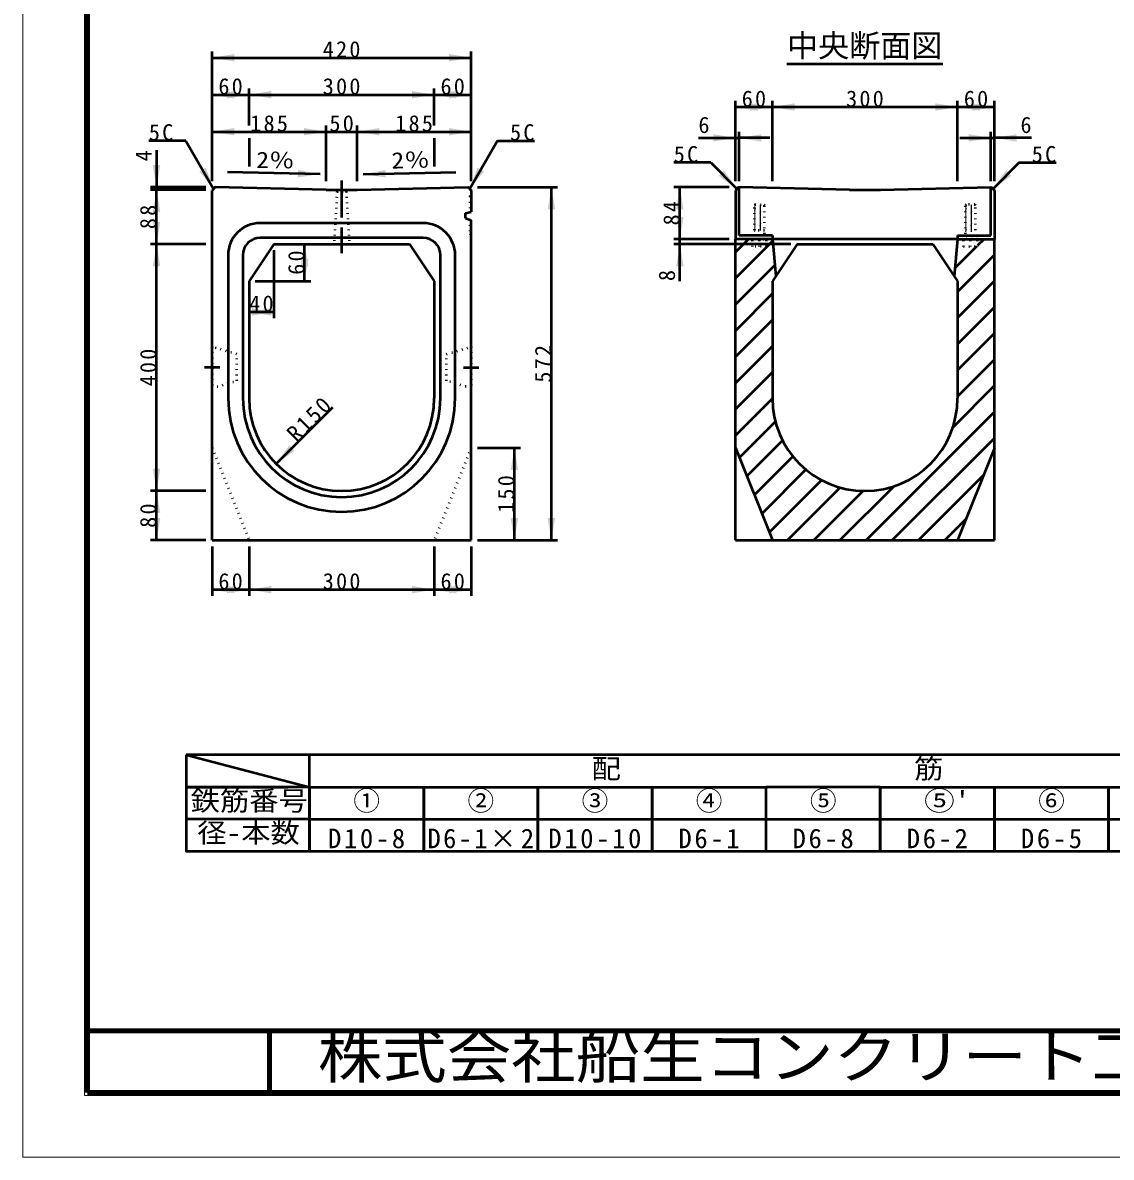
# Model space of a CAD drawing. Units: millimetres, scale not verified. Extents: x -2102 to 2102, y -1485 to 1485.
# Drawn here: x -2102 to -338, y -1485 to 354 of the extents above; entities that cross this region are included whole.
import ezdxf
from ezdxf.enums import TextEntityAlignment as Align

# ---------------------------------------------------------------- set-up
doc = ezdxf.new("R2010")
doc.units = ezdxf.units.MM
doc.header["$LTSCALE"] = 5
doc.linetypes.add('DOTTED', pattern=[1.75, 0.25, -1.5])
doc.linetypes.add('LONG_DASHED_DOTTED', pattern=[15.25, 12, -1.5, 0.25, -1.5])
doc.layers.add('0-0_V-nasSTD', color=7, linetype='Continuous', lineweight=35)
doc.layers.add('0-1_0', color=7, linetype='Continuous', lineweight=50)
doc.styles.add('ＭＳ ゴシック', font='')
doc.styles.get('ＭＳ ゴシック').set_extended_font_data('MS Gothic')

msp = doc.modelspace()

# ---------------------------------------------------------------- linework, layer by layer
at = {"layer": '0-0_V-nasSTD', "lineweight": 100}
for p, q in [((-1997.5, 1380), (-1997.5, -1380)), ((-1702.5, -1280), (-1702.5, -1380)), ((-1997.5, -1380), (1997.5, -1380))]:
    msp.add_line(p, q, dxfattribs=at)
at = {"layer": '0-0_V-nasSTD', "lineweight": 50}
for p, q in [((-1735.551, 166.493), (-1735.551, 120.493)), ((-1435.551, 166.493), (-1435.551, 120.493)), ((-926.282, 2.893), (-947.354, -18.18)), ((-544.444, 2.893), (-554.854, -7.517)), ((-887.073, -0.325), (-947.354, -60.606)), ((-556.444, -9.107), (-591.468, -44.131)), ((-527.354, -22.444), (-587.354, -82.444)), ((-883.66, -39.338), (-947.354, -103.032)), ((-527.354, -64.87), (-587.354, -124.87)), ((-887.354, -85.459), (-947.354, -145.459)), ((-587.354, -167.296), (-527.354, -107.296)), ((-887.354, -127.885), (-947.354, -187.885)), ((-587.354, -209.723), (-527.354, -149.723)), ((-887.354, -170.312), (-947.354, -230.312)), ((-587.354, -252.149), (-527.354, -192.149)), ((-887.354, -212.738), (-947.354, -272.738)), ((-594.919, -302.14), (-527.354, -234.576)), ((-887.354, -255.164), (-947.354, -315.164)), ((-882.546, -292.782), (-940.93, -351.167)), ((-735.459, -485.107), (-527.354, -277.002)), ((-870.849, -323.512), (-928.809, -381.472)), ((-693.033, -485.107), (-527.354, -319.429)), ((-854.145, -349.234), (-916.687, -411.776)), ((-833.078, -370.593), (-904.565, -442.081)), ((-650.607, -485.107), (-545.186, -379.687)), ((-892.443, -472.385), (-807.665, -387.608)), ((-862.739, -485.107), (-777.317, -399.686)), ((-777.886, -485.107), (-690.321, -397.543)), ((-820.312, -485.107), (-740.284, -405.079)), ((-608.18, -485.107), (-573.47, -450.397)), ((-1837.5, -833), (-1637.5, -885)), ((-1452.5, -833), (-1637.5, -833)), ((-1267.5, -833), (-1452.5, -833)), ((-1082.5, -833), (-1267.5, -833)), ((-897.5, -833), (-1082.5, -833)), ((-712.5, -833), (-897.5, -833)), ((-527.5, -833), (-712.5, -833)), ((-342.5, -833), (-527.5, -833)), ((-157.5, -833), (-342.5, -833)), ((-1837.5, -885), (-1837.5, -937)), ((-1637.5, -885), (-1452.5, -885)), ((-1452.5, -885), (-1267.5, -885)), ((-1267.5, -885), (-1082.5, -885)), ((-1082.5, -885), (-897.5, -885)), ((-712.5, -885), (-527.5, -885)), ((-527.5, -937), (-527.5, -885)), ((-527.5, -885), (-342.5, -885)), ((-342.5, -885), (-157.5, -885)), ((-527.5, -989), (-527.5, -937)), ((-342.5, -937), (-157.5, -937))]:
    msp.add_line(p, q, dxfattribs=at)
at = {"layer": '0-0_V-nasSTD', "linetype": 'DOTTED', "lineweight": 50}
for p, q in [((-915.354, 58.893), (-916.354, 57.893)), ((-916.354, 8.893), (-916.354, 57.893)), ((-916.354, 57.172), (-900.354, 56.613)), ((-916.354, 55.172), (-900.354, 54.613)), ((-915.354, 58.893), (-901.354, 58.893)), ((-901.354, 58.893), (-900.354, 57.893)), ((-900.354, 2.893), (-900.354, 57.893)), ((-573.354, 58.893), (-574.354, 57.893)), ((-574.354, 2.893), (-574.354, 57.893)), ((-574.354, 57.172), (-558.354, 56.613)), ((-574.354, 55.172), (-558.354, 54.613)), ((-559.354, 58.893), (-573.354, 58.893)), ((-559.354, 58.893), (-558.354, 57.893)), ((-558.354, 8.893), (-558.354, 57.893)), ((-916.354, 53.172), (-900.354, 52.613)), ((-916.354, 51.172), (-900.354, 50.613)), ((-916.354, 49.172), (-900.354, 48.613)), ((-916.354, 47.172), (-900.354, 46.613)), ((-916.354, 45.172), (-900.354, 44.613)), ((-916.354, 43.172), (-900.354, 42.613)), ((-916.354, 41.172), (-900.354, 40.613)), ((-916.354, 39.172), (-900.354, 38.613)), ((-916.354, 37.172), (-900.354, 36.613)), ((-574.354, 53.172), (-558.354, 52.613)), ((-574.354, 51.172), (-558.354, 50.613)), ((-574.354, 49.172), (-558.354, 48.613)), ((-574.354, 47.172), (-558.354, 46.613)), ((-574.354, 45.172), (-558.354, 44.613)), ((-574.354, 43.172), (-558.354, 42.613)), ((-574.354, 41.172), (-558.354, 40.613)), ((-574.354, 39.172), (-558.354, 38.613)), ((-574.354, 37.172), (-558.354, 36.613)), ((-916.354, 35.172), (-900.354, 34.613)), ((-916.354, 33.172), (-900.354, 32.613)), ((-916.354, 31.172), (-900.354, 30.613)), ((-916.354, 29.172), (-900.354, 28.613)), ((-916.354, 27.172), (-900.354, 26.613)), ((-916.354, 25.172), (-900.354, 24.613)), ((-916.354, 23.172), (-900.354, 22.613)), ((-916.354, 21.172), (-900.354, 20.613)), ((-916.354, 19.172), (-900.354, 18.613)), ((-574.354, 35.172), (-558.354, 34.613)), ((-574.354, 33.172), (-558.354, 32.613)), ((-574.354, 31.172), (-558.354, 30.613)), ((-574.354, 29.172), (-558.354, 28.613)), ((-574.354, 27.172), (-558.354, 26.613)), ((-574.354, 25.172), (-558.354, 24.613)), ((-574.354, 23.172), (-558.354, 22.613)), ((-574.354, 21.172), (-558.354, 20.613)), ((-574.354, 19.172), (-558.354, 18.613)), ((-916.354, 17.172), (-908.354, 16.893)), ((-900.354, 16.893), (-916.354, 16.893)), ((-916.354, 8.893), (-916.354, 2.893)), ((-908.354, -9.107), (-908.354, 2.893)), ((-900.354, 8.893), (-900.354, 2.893)), ((-896.854, -9.107), (-896.854, 2.893)), ((-577.854, -9.107), (-577.854, 2.893)), ((-574.354, 17.172), (-566.354, 16.893)), ((-574.354, 16.893), (-558.354, 16.893)), ((-574.354, 8.893), (-574.354, 2.893)), ((-566.354, -9.107), (-566.354, 2.893)), ((-558.354, 8.893), (-558.354, 2.893)), ((-896.854, -9.107), (-919.854, -9.107)), ((-577.854, -9.107), (-554.854, -9.107))]:
    msp.add_line(p, q, dxfattribs=at)
at = {"layer": '0-0_V-nasSTD', "lineweight": 18}
for points in [[(-2102.5, -1485), (-2102.5, 1485), (2102.5, 1485), (2102.5, -1485)], [(-2002.5, -1385), (-2002.5, 1385), (2002.5, 1385), (2002.5, -1385)]]:
    msp.add_lwpolyline(points, close=True, dxfattribs=at)
at = {"layer": '0-0_V-nasSTD', "linetype": 'DOTTED', "lineweight": 50}
for points in [[(-919.854, -9.107), (-919.854, 2.893), (-896.854, 2.893)], [(-554.854, -9.107), (-554.854, 2.893), (-577.854, 2.893)]]:
    msp.add_lwpolyline(points, dxfattribs=at)
at = {"layer": '0-0_V-nasSTD', "lineweight": 50}
for points in [[(-1837.5, -833), (-1837.5, -885), (-1672.5, -885)], [(-1637.5, -885), (-1637.5, -833), (-1837.5, -833)], [(-1637.5, -937), (-1637.5, -885), (-1837.5, -885)], [(-1637.5, -885), (-1637.5, -937), (-1452.5, -937), (-1452.5, -885), (-1452.5, -937), (-1267.5, -937), (-1267.5, -885), (-1267.5, -937), (-1082.5, -937), (-1082.5, -885), (-1082.5, -937), (-897.5, -937)], [(-897.5, -937), (-712.5, -937), (-712.5, -885), (-897.5, -885)], [(-897.5, -989), (-897.5, -937), (-897.5, -885)], [(-712.5, -937), (-712.5, -885), (-712.5, -937)], [(-712.5, -937), (-527.5, -937), (-527.5, -885)], [(-527.5, -937), (-527.5, -885), (-527.5, -937)], [(-527.5, -937), (-342.5, -937), (-342.5, -885)], [(-342.5, -937), (-342.5, -885), (-342.5, -937)], [(-1637.5, -937), (-1637.5, -989), (-1452.5, -989), (-1452.5, -937), (-1452.5, -989), (-1267.5, -989), (-1267.5, -937), (-1267.5, -989), (-1082.5, -989), (-1082.5, -937), (-1082.5, -989), (-897.5, -989)], [(-897.5, -989), (-712.5, -989), (-712.5, -937)], [(-712.5, -989), (-712.5, -937), (-712.5, -989)], [(-712.5, -989), (-527.5, -989), (-527.5, -937)], [(-527.5, -989), (-527.5, -937), (-527.5, -989)], [(-527.5, -989), (-342.5, -989), (-342.5, -937)], [(-342.5, -989), (-342.5, -937), (-342.5, -989)], [(-342.5, -989), (-157.5, -989), (-157.5, -937)]]:
    msp.add_lwpolyline(points, dxfattribs=at)
msp.add_lwpolyline([(-1837.5, -937), (-1837.5, -989), (-1637.5, -989), (-1637.5, -937)], close=True, dxfattribs=at)
at = {"layer": '0-0_V-nasSTD'}
for points in [[(-1795.551, 296.893), (-1759.551, 290.893), (-1759.551, 302.893)], [(-1411.551, 290.893), (-1411.551, 302.893), (-1375.551, 296.893)], [(-1795.551, 236.893), (-1759.551, 230.893), (-1759.551, 242.893)], [(-1771.551, 230.893), (-1771.551, 242.893), (-1735.551, 236.893)], [(-1735.551, 236.893), (-1699.551, 230.893), (-1699.551, 242.893)], [(-1471.551, 230.893), (-1471.551, 242.893), (-1435.551, 236.893)], [(-1435.551, 236.893), (-1399.551, 230.893), (-1399.551, 242.893)], [(-1411.551, 230.893), (-1411.551, 242.893), (-1375.551, 236.893)], [(-947.354, 216.893), (-911.354, 210.893), (-911.354, 222.893)], [(-923.354, 210.893), (-923.354, 222.893), (-887.354, 216.893)], [(-887.354, 216.893), (-851.354, 210.893), (-851.354, 222.893)], [(-623.354, 210.893), (-623.354, 222.893), (-587.354, 216.893)], [(-587.354, 216.893), (-551.354, 210.893), (-551.354, 222.893)], [(-563.354, 210.893), (-563.354, 222.893), (-527.354, 216.893)], [(-1795.551, 176.893), (-1759.551, 170.893), (-1759.551, 182.893)], [(-1646.551, 170.893), (-1646.551, 182.893), (-1610.551, 176.893)], [(-1560.551, 176.893), (-1524.551, 170.893), (-1524.551, 182.893)], [(-1411.551, 170.893), (-1411.551, 182.893), (-1375.551, 176.893)], [(-983.354, 160.893), (-983.354, 172.893), (-947.354, 166.893)], [(-941.354, 166.893), (-905.354, 160.893), (-905.354, 172.893)], [(-569.354, 160.893), (-569.354, 172.893), (-533.354, 166.893)], [(-527.354, 166.893), (-491.354, 160.893), (-491.354, 172.893)], [(-1891.551, 122.893), (-1885.551, 86.893), (-1879.551, 122.893)], [(-1816.247, 112.57), (-1805.855, 118.57), (-1793.051, 84.393)], [(-1656.701, 102.991), (-1656.441, 114.989), (-1620.579, 108.212)], [(-1550.522, 108.212), (-1514.66, 114.989), (-1514.401, 102.991)], [(-1378.051, 84.393), (-1365.247, 118.57), (-1354.855, 112.57)], [(-974.553, 105.606), (-966.067, 114.091), (-944.854, 84.393)], [(-529.854, 84.393), (-508.641, 114.091), (-500.156, 105.606)], [(-1891.551, 46.893), (-1885.551, 82.893), (-1879.551, 46.893)], [(-1251.551, 50.893), (-1245.551, 86.893), (-1239.551, 50.893)], [(-1043.354, 50.893), (-1037.354, 86.893), (-1031.354, 50.893)], [(-1043.354, 38.893), (-1037.354, 2.893), (-1031.354, 38.893)], [(-1891.551, 30.893), (-1885.551, -5.107), (-1879.551, 30.893)], [(-1891.551, -41.107), (-1885.551, -5.107), (-1879.551, -41.107)], [(-1651.551, -41.107), (-1645.551, -5.107), (-1639.551, -41.107)], [(-1043.354, -41.107), (-1037.354, -5.107), (-1031.354, -41.107)], [(-1651.551, -29.107), (-1645.551, -65.107), (-1639.551, -29.107)], [(-1735.551, -115.107), (-1699.551, -121.107), (-1699.551, -109.107)], [(-1731.551, -121.107), (-1731.551, -109.107), (-1695.551, -115.107)], [(-1691.617, -361.173), (-1670.404, -331.475), (-1661.918, -339.96)], [(-1311.551, -371.107), (-1305.551, -335.107), (-1299.551, -371.107)], [(-1891.551, -369.107), (-1885.551, -405.107), (-1879.551, -369.107)], [(-1891.551, -441.107), (-1885.551, -405.107), (-1879.551, -441.107)], [(-1891.551, -449.107), (-1885.551, -485.107), (-1879.551, -449.107)], [(-1311.551, -449.107), (-1305.551, -485.107), (-1299.551, -449.107)], [(-1251.551, -449.107), (-1245.551, -485.107), (-1239.551, -449.107)], [(-1795.551, -565.107), (-1759.551, -571.107), (-1759.551, -559.107)], [(-1771.551, -571.107), (-1771.551, -559.107), (-1735.551, -565.107)], [(-1735.551, -565.107), (-1699.551, -571.107), (-1699.551, -559.107)], [(-1471.551, -571.107), (-1471.551, -559.107), (-1435.551, -565.107)], [(-1435.551, -565.107), (-1399.551, -571.107), (-1399.551, -559.107)], [(-1411.551, -571.107), (-1411.551, -559.107), (-1375.551, -565.107)]]:
    msp.add_solid(points, dxfattribs=at)
at = {"layer": '0-1_0'}
for p, q in [((-1795.551, 96.893), (-1795.551, 306.893)), ((-1795.551, 296.893), (-1375.551, 296.893)), ((-1375.551, 96.893), (-1375.551, 306.893)), ((-863.757, 286.893), (-610.951, 286.893)), ((-1735.551, 186.893), (-1735.551, 246.893)), ((-1435.551, 186.893), (-1435.551, 246.893)), ((-947.354, 96.893), (-947.354, 226.893)), ((-887.354, 96.893), (-887.354, 226.893)), ((-587.354, 96.893), (-587.354, 226.893)), ((-527.354, 96.893), (-527.354, 226.893)), ((-887.354, 216.893), (-947.354, 216.893)), ((-1610.551, 96.893), (-1610.551, 186.893)), ((-1560.551, 96.893), (-1560.551, 186.893)), ((-1795.551, 176.893), (-1610.551, 176.893)), ((-1610.551, 176.893), (-1560.551, 176.893)), ((-1560.551, 176.893), (-1375.551, 176.893)), ((-1007.354, 166.893), (-947.354, 166.893)), ((-947.354, 166.893), (-941.354, 166.893)), ((-941.354, 96.893), (-941.354, 176.893)), ((-891.354, 166.893), (-941.354, 166.893)), ((-583.354, 166.893), (-533.354, 166.893)), ((-533.354, 96.893), (-533.354, 176.893)), ((-533.354, 166.893), (-527.354, 166.893)), ((-467.354, 166.893), (-527.354, 166.893)), ((-1838.051, 162.335), (-1898.051, 162.335)), ((-1838.051, 162.335), (-1793.051, 84.393)), ((-1333.051, 162.335), (-1378.051, 84.393)), ((-1333.051, 162.335), (-1273.051, 162.335)), ((-1885.551, 146.893), (-1885.551, 86.893)), ((-1620.579, 108.212), (-1770.544, 111.454)), ((-1550.522, 108.212), (-1400.557, 111.454)), ((-987.281, 126.819), (-1047.281, 126.819)), ((-987.281, 126.819), (-944.854, 84.393)), ((-487.428, 126.819), (-529.854, 84.393)), ((-487.428, 126.819), (-427.428, 126.819)), ((-1805.551, 86.893), (-1895.551, 86.893)), ((-1805.551, 82.893), (-1895.551, 82.893)), ((-1885.551, 82.893), (-1885.551, 86.893)), ((-1885.551, -5.107), (-1885.551, 82.893)), ((-1795.551, -485.107), (-1795.551, 81.893)), ((-1610.551, 82.893), (-1560.551, 82.893)), ((-1375.551, 81.893), (-1375.551, 46.908)), ((-1365.551, 86.893), (-1235.551, 86.893)), ((-1245.551, -485.107), (-1245.551, 86.893)), ((-957.354, 86.893), (-1047.354, 86.893)), ((-1037.354, 2.893), (-1037.354, 86.893)), ((-942.354, 86.893), (-947.354, 81.893)), ((-947.354, 81.893), (-947.354, 2.893)), ((-942.354, 86.893), (-941.354, 86.893)), ((-941.354, 8.893), (-941.354, 86.893)), ((-762.354, 82.893), (-941.354, 86.893)), ((-762.354, 82.893), (-712.354, 82.893)), ((-712.354, 82.893), (-533.354, 86.893)), ((-533.354, 8.893), (-533.354, 86.893)), ((-533.354, 86.893), (-532.354, 86.893)), ((-532.354, 86.893), (-527.354, 81.893)), ((-527.354, 81.893), (-527.354, 2.893)), ((-1384.551, 44.893), (-1375.551, 46.908)), ((-1384.551, 36.893), (-1384.551, 44.893)), ((-1384.551, 36.893), (-1375.551, 33.535)), ((-1453.551, 28.893), (-1717.551, 28.893)), ((-1375.551, -485.107), (-1375.551, 33.535)), ((-1453.551, 4.893), (-1717.551, 4.893)), ((-957.354, 2.893), (-1047.354, 2.893)), ((-1037.354, -5.107), (-1037.354, 2.893)), ((-947.354, -485.107), (-947.354, 2.893)), ((-887.354, 8.893), (-941.354, 8.893)), ((-887.354, 2.893), (-882.095, -57.219)), ((-587.354, 2.893), (-887.354, 2.893)), ((-587.354, 2.893), (-592.613, -57.219)), ((-587.354, 8.893), (-533.354, 8.893)), ((-527.354, -485.107), (-527.354, 2.893)), ((-1805.551, -5.107), (-1895.551, -5.107)), ((-1695.551, -5.107), (-1735.551, -65.107)), ((-1695.551, -5.107), (-1475.551, -5.107)), ((-1695.551, -15.107), (-1695.551, -125.107)), ((-1645.551, -65.107), (-1645.551, -5.107)), ((-1475.551, -5.107), (-1435.551, -65.107)), ((-857.354, -5.107), (-1047.354, -5.107)), ((-1037.354, -65.107), (-1037.354, -5.107)), ((-847.354, -5.107), (-887.354, -65.107)), ((-847.354, -5.107), (-627.354, -5.107)), ((-627.354, -5.107), (-587.354, -65.107)), ((-1769.551, -23.107), (-1769.551, -255.107)), ((-1745.551, -23.107), (-1745.551, -255.107)), ((-1425.551, -255.107), (-1425.551, -23.107)), ((-1401.551, -255.107), (-1401.551, -23.107)), ((-1735.551, -65.107), (-1735.551, -255.107)), ((-1725.551, -65.107), (-1635.551, -65.107)), ((-1435.551, -65.107), (-1435.551, -255.107)), ((-887.354, -65.107), (-887.354, -255.107)), ((-587.354, -65.107), (-587.354, -255.107)), ((-1735.551, -115.107), (-1695.551, -115.107)), ((-1691.617, -361.173), (-1599.693, -269.249)), ((-1365.551, -335.107), (-1295.551, -335.107)), ((-1305.551, -485.107), (-1305.551, -335.107)), ((-947.354, -335.107), (-887.354, -485.107)), ((-527.354, -335.107), (-587.354, -485.107)), ((-1805.551, -405.107), (-1895.551, -405.107)), ((-1805.551, -485.107), (-1895.551, -485.107)), ((-1795.551, -485.107), (-1375.551, -485.107)), ((-1795.551, -495.107), (-1795.551, -575.107)), ((-1735.551, -495.107), (-1735.551, -575.107)), ((-1435.551, -495.107), (-1435.551, -575.107)), ((-1375.551, -495.107), (-1375.551, -575.107)), ((-1365.551, -485.107), (-1235.551, -485.107)), ((-947.354, -485.107), (-527.354, -485.107))]:
    msp.add_line(p, q, dxfattribs=at)
at = {"layer": '0-1_0', "linetype": 'LONG_DASHED_DOTTED'}
for p, q in [((-1585.551, 97.893), (-1585.551, -20.107)), ((-1783.051, -205.107), (-1808.051, -205.107)), ((-1388.051, -205.107), (-1363.051, -205.107))]:
    msp.add_line(p, q, dxfattribs=at)
at = {"layer": '0-1_0', "linetype": 'DOTTED'}
for p, q in [((-1593.051, 79.893), (-1598.051, -5.107)), ((-1593.051, 79.893), (-1596.051, 82.893)), ((-1593.051, 79.893), (-1578.051, 79.893)), ((-1578.051, 79.893), (-1575.051, 82.893)), ((-1578.051, 79.893), (-1573.051, -5.107)), ((-1377.851, 71.893), (-1375.551, 74.193)), ((-1377.851, 71.893), (-1377.851, 46.393)), ((-1795.551, -335.107), (-1735.551, -485.107)), ((-1375.551, -335.107), (-1435.551, -485.107))]:
    msp.add_line(p, q, dxfattribs=at)
at = {"layer": '0-1_0', "lineweight": 100}
msp.add_line((-1997.5, -1280), (1997.5, -1280), dxfattribs=at)
at = {"layer": '0-1_0'}
for points in [[(-1795.551, 236.893), (-1735.551, 236.893), (-1435.551, 236.893), (-1375.551, 236.893)], [(-527.354, 216.893), (-587.354, 216.893), (-887.354, 216.893)], [(-1610.551, 82.893), (-1790.551, 86.893), (-1795.551, 81.893)], [(-1560.551, 82.893), (-1380.551, 86.893), (-1375.551, 81.893)], [(-887.354, 8.893), (-887.354, 2.893), (-947.354, 2.893)], [(-587.354, 8.893), (-587.354, 2.893), (-527.354, 2.893)], [(-1885.551, -485.107), (-1885.551, -405.107), (-1885.551, -5.107)], [(-1795.551, -565.107), (-1735.551, -565.107), (-1435.551, -565.107), (-1375.551, -565.107)]]:
    msp.add_lwpolyline(points, dxfattribs=at)
at = {"layer": '0-1_0', "linetype": 'DOTTED'}
msp.add_lwpolyline([(-1377.851, 34.393), (-1377.851, 11.893), (-1375.551, 9.593)], dxfattribs=at)
for points in [[(-1755.551, -183.607), (-1795.551, -171.607), (-1795.551, -238.607), (-1755.551, -226.607)], [(-1415.551, -183.607), (-1375.551, -171.607), (-1375.551, -238.607), (-1415.551, -226.607)]]:
    msp.add_lwpolyline(points, close=True, dxfattribs=at)
at = {"layer": '0-1_0'}
for centre, radius, start, end in [((-1717.551, -23.107), 52, 90, 180), ((-1453.551, -23.107), 52, 0, 90), ((-1717.551, -23.107), 28, 90, 180), ((-1453.551, -23.107), 28, 0, 90), ((-1585.551, -255.107), 184, 180, 270), ((-1585.551, -255.107), 160, 180, 270), ((-1585.551, -255.107), 150, 180, 270), ((-1585.551, -255.107), 150, 270, 0), ((-1585.551, -255.107), 184, 270, 0), ((-1585.551, -255.107), 160, 270, 0), ((-737.354, -255.107), 150, 180, 270), ((-737.354, -255.107), 150, 270, 0)]:
    msp.add_arc(centre, radius, start, end, dxfattribs=at)

# ---------------------------------------------------------------- texts
at = {"layer": '0-0_V-nasSTD', "style": 'ＭＳ ゴシック'}
for s, height, p in [('中央断面図', 36.95, (-863.757, 286.893)), ('6', 26.39, (-1007.354, 166.893)), ('6', 26.39, (-485.354, 166.893)), ('①', 31.67, (-1566.6, -932.6)), ('②', 31.67, (-1381.6, -932.6)), ('③', 31.67, (-1196.6, -932.6)), ('④', 31.67, (-1011.6, -932.6)), ('⑤', 31.67, (-826.6, -932.6)), ('⑥', 31.67, (-456.6, -932.6))]:
    msp.add_text(s, height=height, dxfattribs=at).set_placement(p, align=Align.BOTTOM_LEFT)
for s, p in [('4', (-1885.551, 128.893)), ('8', (-1037.354, -65.107))]:
    msp.add_text(s, height=26.39, rotation=90, dxfattribs=at).set_placement(p, align=Align.BOTTOM_LEFT)
at = {"layer": '0-0_V-nasSTD', "style": 'ＭＳ ゴシック', "width": 1.15}
for rotation, p in [(358.761, (-1724.355, 110.456)), (1.239, (-1504.333, 109.211))]:
    msp.add_text('2％', height=26.39, rotation=rotation, dxfattribs=at).set_placement(p, align=Align.BOTTOM_LEFT)
at = {"layer": '0-0_V-nasSTD', "style": 'ＭＳ ゴシック'}
for s, height, width, p in [('配\u3000\u3000\u3000\u3000\u3000\u3000\u3000\u3000\u3000\u3000筋', 31.67, 1.1, (-1180.46, -880.6)), ('鉄筋番号', 31.67, 1.1, (-1830.38, -932.6)), ("⑤'", 31.67, 1.15, (-641.6, -932.6)), ('径-本数', 31.67, 1.1, (-1819.58, -984.6)), ('株式会社船生コンクリート工業', 69.65, 1.1, (-1624.221, -1377.45))]:
    msp.add_text(s, height=height, dxfattribs=dict(at, width=width)).set_placement(p, align=Align.BOTTOM_LEFT)
at = {"layer": '0-0_V-nasSTD', "attachment_point": 7, "style": 'ＭＳ ゴシック'}
for s, insert, char_height in [('\\T1.2;420', (-1616.151, 296.893), 26.39), ('\\T1.2;60', (-1785.351, 236.893), 26.39), ('\\T1.2;300', (-1616.151, 236.893), 26.39), ('\\T1.2;60', (-1425.351, 236.893), 26.39), ('\\T1.2;60', (-937.154, 216.893), 26.39), ('\\T1.2;300', (-767.954, 216.893), 26.39), ('\\T1.2;60', (-577.154, 216.893), 26.39), ('\\T1.2;185', (-1733.651, 176.893), 26.39), ('\\T1.2;50', (-1605.351, 176.893), 26.39), ('\\T1.2;185', (-1498.651, 176.893), 26.39), ('\\T1.2;5C', (-1898.051, 162.335), 26.39), ('\\T1.2;5C', (-1312.651, 162.335), 26.39), ('\\T1.2;5C', (-1047.281, 126.819), 26.39), ('\\T1.2;5C', (-467.028, 126.819), 26.39), ('\\T1.2;40', (-1735.351, -115.107), 26.39), ('\\T1.2;60', (-1785.351, -565.107), 26.39), ('\\T1.2;300', (-1616.151, -565.107), 26.39), ('\\T1.2;60', (-1425.351, -565.107), 26.39), ('\\T1.2;D10-8', (-1607.64, -984.6), 31.67), ('\\T1.17;D6-1×2', (-1446.4, -984.6), 31.67), ('\\T1.2;D10-10', (-1250.6, -984.6), 31.67), ('\\T1.2;D6-1', (-1039.68, -984.6), 31.67), ('\\T1.2;D6-8', (-854.68, -984.6), 31.67), ('\\T1.2;D6-2', (-669.68, -984.6), 31.67), ('\\T1.2;D6-5', (-484.68, -984.6), 31.67)]:
    msp.add_mtext(s, dxfattribs=dict(at, insert=insert, char_height=char_height))
at = {"layer": '0-0_V-nasSTD', "char_height": 26.39, "attachment_point": 7, "style": 'ＭＳ ゴシック'}
for s, insert, rotation in [('\\T1.2;88', (-1885.551, 19.093), 90), ('\\T1.2;84', (-1037.354, 25.093), 90), ('\\T1.2;60', (-1645.551, -54.907), 90), ('\\T1.2;400', (-1885.551, -235.707), 90), ('\\T1.2;572', (-1245.551, -229.707), 90), ('\\T1.2;R150', (-1658.241, -327.798), 45), ('\\T1.2;150', (-1305.551, -440.707), 90), ('\\T1.2;80', (-1885.551, -464.907), 90)]:
    msp.add_mtext(s, dxfattribs=dict(at, insert=insert, rotation=rotation))

doc.saveas('drawing.dxf')
